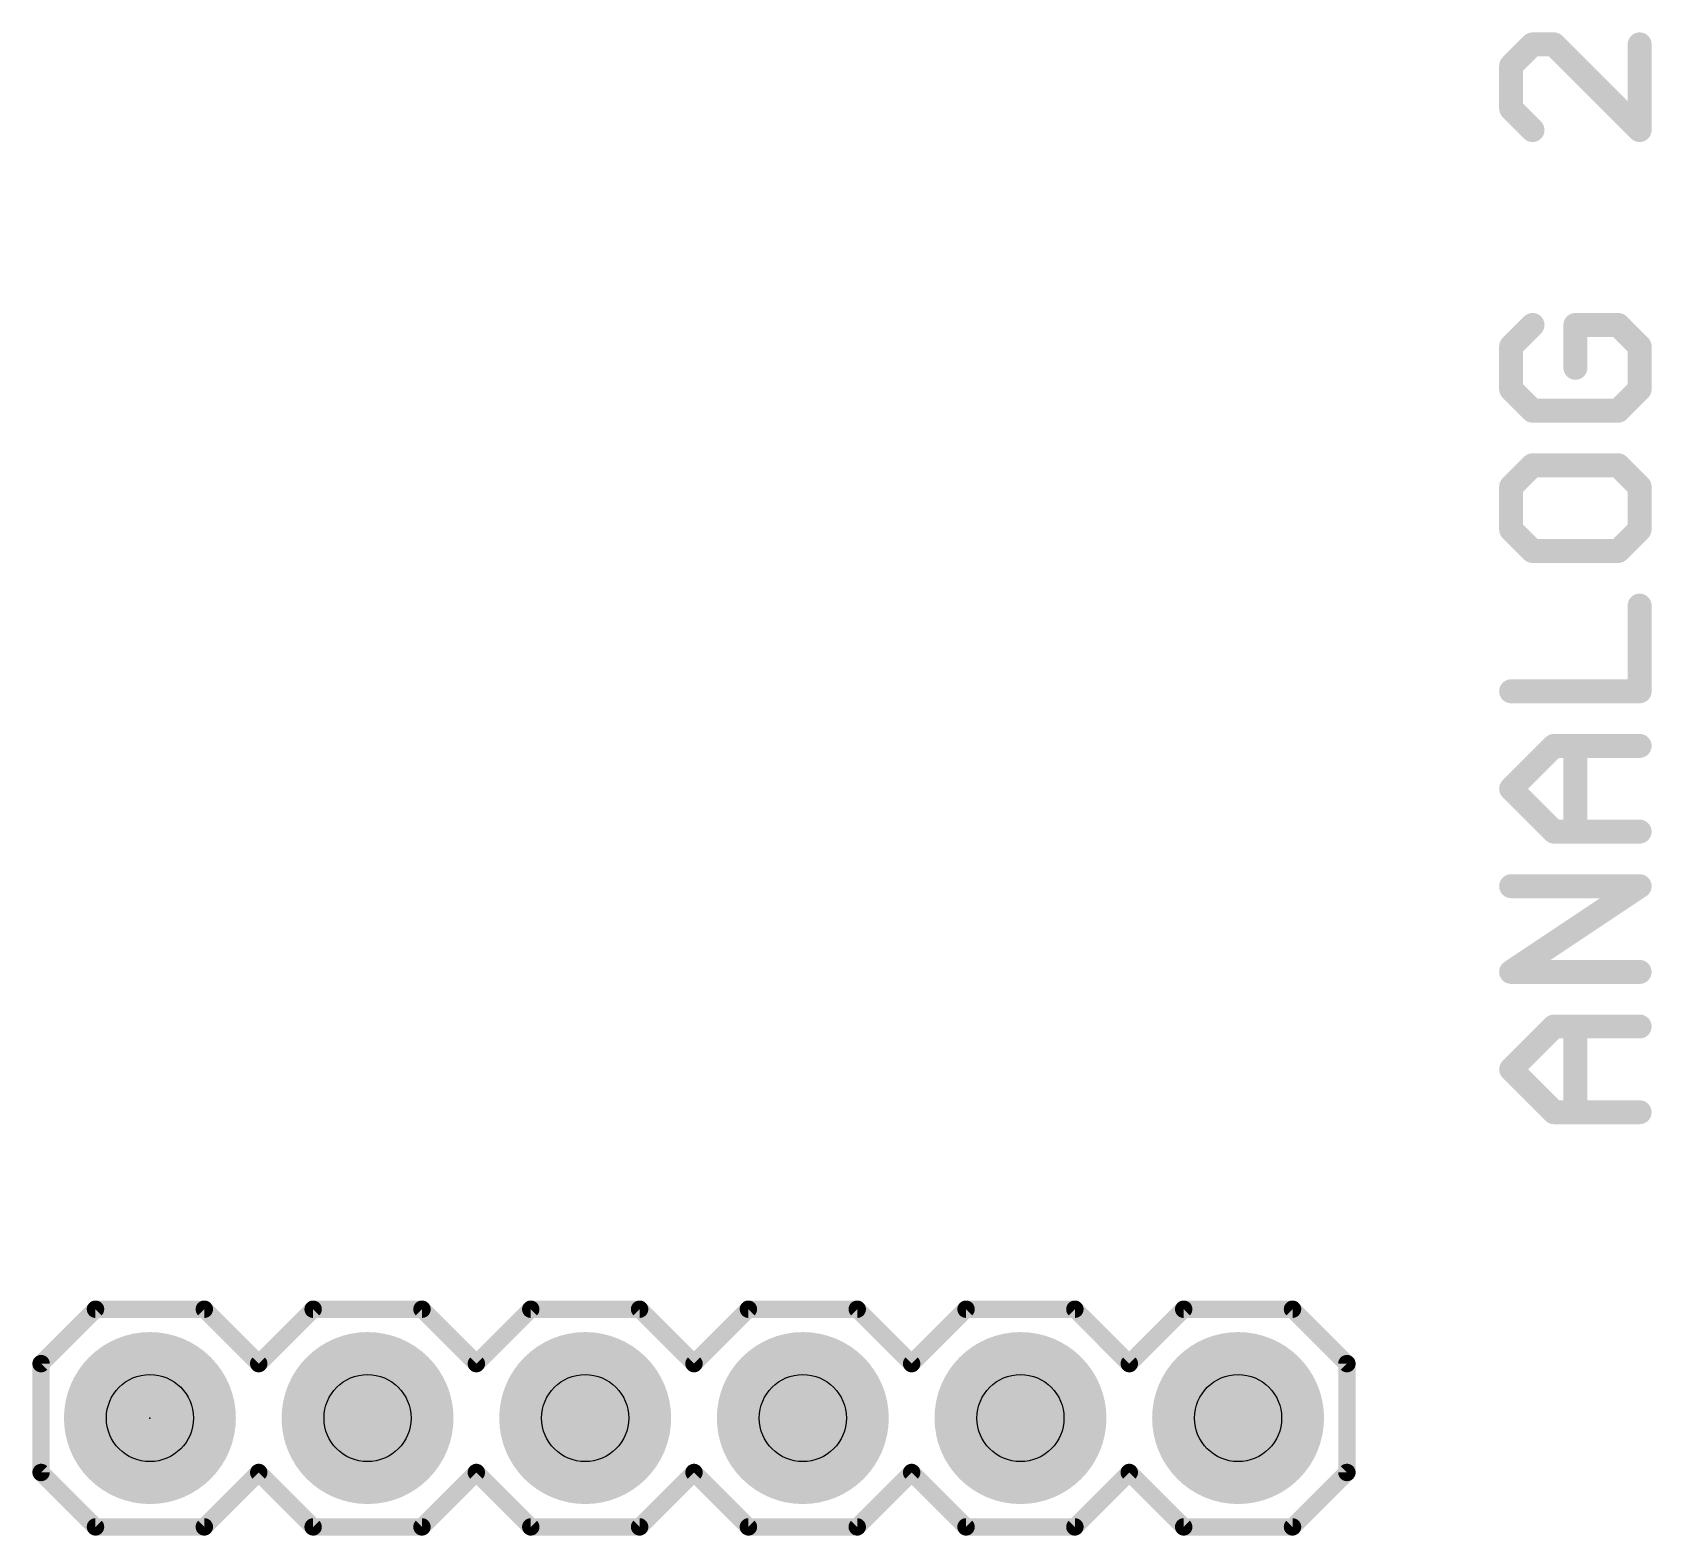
# Model space of a CAD drawing. Extents: x 66.3 to 141.1, y 15.2 to 91.4.
# Drawn here: x 103.66 to 122.56, y 32.41 to 49.95 of the extents above; entities that cross this region are included whole.
import ezdxf

# ---------------------------------------------------------------- set-up
doc = ezdxf.new("R2010")
doc.units = 0
for name, color, linetype in [('17', 110, 'CONTINUOUS'), ('21', 253, 'CONTINUOUS'), ('23', 53, 'CONTINUOUS'), ('29', 253, 'CONTINUOUS'), ('30', 253, 'CONTINUOUS'), ('44', 253, 'CONTINUOUS'), ('50', 253, 'CONTINUOUS'), ('51', 253, 'CONTINUOUS')]:
    doc.layers.add(name, color=color, linetype=linetype)

# ---------------------------------------------------------------- blocks, each defined once
blk = doc.blocks.new('RECT')
blk.add_solid([(-0.5, -0.5), (0.5, -0.5), (-0.5, 0.5), (0.5, 0.5)])
blk = doc.blocks.new('ROUNDP')
at = {"const_width": 0.5}
blk.add_lwpolyline([(0, -0.25, 1), (0, 0.25, 1), (0, -0.25)], format="xyb", dxfattribs=at)

msp = doc.modelspace()

# ---------------------------------------------------------------- linework, layer by layer
at = {"layer": '21'}
for points, const_width in [([(121.1654, 49.8107), (120.9154, 49.5607)], 0.2794), ([(121.4154, 49.8107), (121.1654, 49.8107)], 0.2794), ([(122.4153, 48.8108), (121.4154, 49.8107)], 0.2794), ([(122.4153, 49.8107), (122.4153, 48.8108)], 0.2794), ([(120.9154, 49.5607), (120.9154, 49.0608)], 0.2794), ([(120.9154, 49.0608), (121.1654, 48.8108)], 0.2794), ([(121.1654, 46.5364), (120.9154, 46.2864)], 0.2794), ([(122.1653, 46.5364), (121.6654, 46.5364)], 0.2794), ([(121.6654, 46.5364), (121.6654, 46.0364)], 0.2794), ([(122.4153, 46.2864), (122.1653, 46.5364)], 0.2794), ([(120.9154, 46.2864), (120.9154, 45.7865)], 0.2794), ([(122.4153, 45.7865), (122.4153, 46.2864)], 0.2794), ([(120.9154, 45.7865), (121.1654, 45.5365)], 0.2794), ([(122.1653, 45.5365), (122.4153, 45.7865)], 0.2794), ([(121.1654, 45.5365), (122.1653, 45.5365)], 0.2794), ([(121.1654, 44.8992), (120.9154, 44.6493)], 0.2794), ([(122.1653, 44.8992), (121.1654, 44.8992)], 0.2794), ([(122.4153, 44.6493), (122.1653, 44.8992)], 0.2794), ([(120.9154, 44.6493), (120.9154, 44.1493)], 0.2794), ([(122.4153, 44.1493), (122.4153, 44.6493)], 0.2794), ([(120.9154, 44.1493), (121.1654, 43.8993)], 0.2794), ([(122.1653, 43.8993), (122.4153, 44.1493)], 0.2794), ([(121.1654, 43.8993), (122.1653, 43.8993)], 0.2794), ([(122.4153, 42.2622), (122.4153, 43.2621)], 0.2794), ([(120.9154, 42.2622), (122.4153, 42.2622)], 0.2794), ([(120.9154, 41.125), (121.4154, 41.6249)], 0.2794), ([(121.4154, 41.6249), (122.4153, 41.6249)], 0.2794), ([(121.6654, 40.625), (121.6654, 41.6249)], 0.2794), ([(121.4154, 40.625), (120.9154, 41.125)], 0.2794), ([(122.4153, 40.625), (121.4154, 40.625)], 0.2794), ([(120.9154, 38.9879), (122.4153, 39.9878)], 0.2794), ([(122.4153, 39.9878), (120.9154, 39.9878)], 0.2794), ([(122.4153, 38.9879), (120.9154, 38.9879)], 0.2794), ([(120.9154, 37.8507), (121.4154, 38.3506)], 0.2794), ([(121.4154, 38.3506), (122.4153, 38.3506)], 0.2794), ([(121.6654, 37.3507), (121.6654, 38.3506)], 0.2794), ([(121.4154, 37.3507), (120.9154, 37.8507)], 0.2794), ([(122.4153, 37.3507), (121.4154, 37.3507)], 0.2794), ([(104.394, 35.052), (103.759, 34.417)], 0.2032), ([(104.394, 35.052), (105.664, 35.052)], 0.2032), ([(105.664, 35.052), (106.299, 34.417)], 0.2032), ([(106.299, 34.417), (106.934, 35.052)], 0.2032), ([(106.934, 35.052), (108.204, 35.052)], 0.2032), ([(108.204, 35.052), (108.839, 34.417)], 0.2032), ([(108.839, 34.417), (109.474, 35.052)], 0.2032), ([(109.474, 35.052), (110.744, 35.052)], 0.2032), ([(110.744, 35.052), (111.379, 34.417)], 0.2032), ([(112.014, 35.052), (111.379, 34.417)], 0.2032), ([(112.014, 35.052), (113.284, 35.052)], 0.2032), ([(113.284, 35.052), (113.919, 34.417)], 0.2032), ([(113.919, 34.417), (114.554, 35.052)], 0.2032), ([(114.554, 35.052), (115.824, 35.052)], 0.2032), ([(115.824, 35.052), (116.459, 34.417)], 0.2032), ([(116.459, 34.417), (117.094, 35.052)], 0.2032), ([(117.094, 35.052), (118.364, 35.052)], 0.2032), ([(118.364, 35.052), (118.999, 34.417)], 0.2032), ([(103.759, 34.417), (103.759, 33.147)], 0.2032), ([(118.999, 34.417), (118.999, 33.147)], 0.2032), ([(103.759, 33.147), (104.394, 32.512)], 0.2032), ([(106.299, 33.147), (105.664, 32.512)], 0.2032), ([(106.934, 32.512), (106.299, 33.147)], 0.2032), ([(108.839, 33.147), (108.204, 32.512)], 0.2032), ([(109.474, 32.512), (108.839, 33.147)], 0.2032), ([(111.379, 33.147), (110.744, 32.512)], 0.2032), ([(111.379, 33.147), (112.014, 32.512)], 0.2032), ([(113.919, 33.147), (113.284, 32.512)], 0.2032), ([(114.554, 32.512), (113.919, 33.147)], 0.2032), ([(116.459, 33.147), (115.824, 32.512)], 0.2032), ([(117.094, 32.512), (116.459, 33.147)], 0.2032), ([(118.999, 33.147), (118.364, 32.512)], 0.2032), ([(105.664, 32.512), (104.394, 32.512)], 0.2032), ([(108.204, 32.512), (106.934, 32.512)], 0.2032), ([(110.744, 32.512), (109.474, 32.512)], 0.2032), ([(113.284, 32.512), (112.014, 32.512)], 0.2032), ([(115.824, 32.512), (114.554, 32.512)], 0.2032), ([(118.364, 32.512), (117.094, 32.512)], 0.2032)]:
    msp.add_lwpolyline(points, dxfattribs=dict(at, const_width=const_width))
for points, const_width in [([(121.1654, 49.8806, 1), (121.1654, 49.7409)], 0.1397), ([(121.2148, 49.7613, 1), (121.116, 49.8601)], 0.1397), ([(121.4648, 49.8601, 1), (121.366, 49.7613)], 0.1397), ([(121.4154, 49.7409, 1), (121.4154, 49.8806)], 0.1397), ([(122.4852, 49.8107, 1), (122.3454, 49.8107)], 0.1397), ([(120.9853, 49.5607, 1), (120.8456, 49.5607)], 0.1397), ([(120.866, 49.6101, 1), (120.9648, 49.5113)], 0.1397), ([(120.9648, 49.1102, 1), (120.866, 49.0114)], 0.1397), ([(120.8456, 49.0608, 1), (120.9853, 49.0608)], 0.1397), ([(121.116, 48.7614, 1), (121.2148, 48.8602)], 0.1397), ([(122.3454, 48.8108, 1), (122.4852, 48.8108)], 0.1397), ([(122.3659, 48.7614, 1), (122.4647, 48.8602)], 0.1397), ([(121.2148, 46.487, 1), (121.116, 46.5858)], 0.1397), ([(121.7352, 46.5364, 1), (121.5955, 46.5364)], 0.1397), ([(121.6654, 46.6063, 1), (121.6654, 46.4665)], 0.1397), ([(122.2147, 46.5858, 1), (122.1159, 46.487)], 0.1397), ([(122.1653, 46.4665, 1), (122.1653, 46.6063)], 0.1397), ([(120.9853, 46.2864, 1), (120.8456, 46.2864)], 0.1397), ([(120.866, 46.3358, 1), (120.9648, 46.237)], 0.1397), ([(122.4852, 46.2864, 1), (122.3454, 46.2864)], 0.1397), ([(122.3659, 46.237, 1), (122.4647, 46.3358)], 0.1397), ([(120.9648, 45.8359, 1), (120.866, 45.7371)], 0.1397), ([(121.5955, 46.0364, 1), (121.7352, 46.0364)], 0.1397), ([(122.4647, 45.7371, 1), (122.3659, 45.8359)], 0.1397), ([(120.8456, 45.7865, 1), (120.9853, 45.7865)], 0.1397), ([(122.3454, 45.7865, 1), (122.4852, 45.7865)], 0.1397), ([(121.1654, 45.6063, 1), (121.1654, 45.4666)], 0.1397), ([(121.116, 45.4871, 1), (121.2148, 45.5859)], 0.1397), ([(122.1159, 45.5859, 1), (122.2147, 45.4871)], 0.1397), ([(122.1653, 45.4666, 1), (122.1653, 45.6063)], 0.1397), ([(121.1654, 44.9691, 1), (121.1654, 44.8294)], 0.1397), ([(121.2148, 44.8499, 1), (121.116, 44.9486)], 0.1397), ([(122.2147, 44.9486, 1), (122.1159, 44.8499)], 0.1397), ([(122.1653, 44.8294, 1), (122.1653, 44.9691)], 0.1397), ([(120.9853, 44.6493, 1), (120.8456, 44.6493)], 0.1397), ([(122.4852, 44.6493, 1), (122.3454, 44.6493)], 0.1397), ([(120.866, 44.6987, 1), (120.9648, 44.5999)], 0.1397), ([(122.3659, 44.5999, 1), (122.4647, 44.6987)], 0.1397), ([(120.9648, 44.1987, 1), (120.866, 44.0999)], 0.1397), ([(122.4647, 44.0999, 1), (122.3659, 44.1987)], 0.1397), ([(120.8456, 44.1493, 1), (120.9853, 44.1493)], 0.1397), ([(121.1654, 43.9692, 1), (121.1654, 43.8295)], 0.1397), ([(122.1653, 43.8295, 1), (122.1653, 43.9692)], 0.1397), ([(122.3454, 44.1493, 1), (122.4852, 44.1493)], 0.1397), ([(121.116, 43.8499, 1), (121.2148, 43.9487)], 0.1397), ([(122.1159, 43.9487, 1), (122.2147, 43.8499)], 0.1397), ([(122.4852, 43.2621, 1), (122.3454, 43.2621)], 0.1397), ([(120.9154, 42.332, 1), (120.9154, 42.1923)], 0.1397), ([(122.3454, 42.2622, 1), (122.4852, 42.2622)], 0.1397), ([(122.4153, 42.1923, 1), (122.4153, 42.332)], 0.1397), ([(121.4154, 41.6948, 1), (121.4154, 41.5551)], 0.1397), ([(121.4648, 41.5755, 1), (121.366, 41.6743)], 0.1397), ([(121.7352, 41.6249, 1), (121.5955, 41.6249)], 0.1397), ([(122.4153, 41.5551, 1), (122.4153, 41.6948)], 0.1397), ([(120.9648, 41.1744, 1), (120.866, 41.0756)], 0.1397), ([(120.866, 41.1744, 1), (120.9648, 41.0756)], 0.1397), ([(121.4154, 40.6949, 1), (121.4154, 40.5552)], 0.1397), ([(121.366, 40.5756, 1), (121.4648, 40.6744)], 0.1397), ([(121.5955, 40.625, 1), (121.7352, 40.625)], 0.1397), ([(122.4153, 40.5552, 1), (122.4153, 40.6949)], 0.1397), ([(120.9154, 40.0576, 1), (120.9154, 39.9179)], 0.1397), ([(122.454, 39.9297, 1), (122.3766, 40.0459)], 0.1397), ([(122.4153, 39.9179, 1), (122.4153, 40.0576)], 0.1397), ([(120.9154, 39.0577, 1), (120.9154, 38.918)], 0.1397), ([(122.4153, 38.918, 1), (122.4153, 39.0577)], 0.1397), ([(120.8767, 39.046, 1), (120.9542, 38.9297)], 0.1397), ([(121.4154, 38.4205, 1), (121.4154, 38.2808)], 0.1397), ([(121.4648, 38.3012, 1), (121.366, 38.4)], 0.1397), ([(121.7352, 38.3506, 1), (121.5955, 38.3506)], 0.1397), ([(122.4153, 38.2808, 1), (122.4153, 38.4205)], 0.1397), ([(120.9648, 37.9001, 1), (120.866, 37.8013)], 0.1397), ([(120.866, 37.9001, 1), (120.9648, 37.8013)], 0.1397), ([(121.4154, 37.4206, 1), (121.4154, 37.2809)], 0.1397), ([(121.366, 37.3013, 1), (121.4648, 37.4001)], 0.1397), ([(121.5955, 37.3507, 1), (121.7352, 37.3507)], 0.1397), ([(122.4153, 37.2809, 1), (122.4153, 37.4206)], 0.1397), ([(104.394, 35.1028, 1), (104.394, 35.0012)], 0.1016), ([(104.4299, 35.0161, 1), (104.3581, 35.0879)], 0.1016), ([(105.6999, 35.0879, 1), (105.6281, 35.0161)], 0.1016), ([(105.664, 35.0012, 1), (105.664, 35.1028)], 0.1016), ([(106.934, 35.1028, 1), (106.934, 35.0012)], 0.1016), ([(106.9699, 35.0161, 1), (106.8981, 35.0879)], 0.1016), ([(108.2399, 35.0879, 1), (108.1681, 35.0161)], 0.1016), ([(108.204, 35.0012, 1), (108.204, 35.1028)], 0.1016), ([(109.474, 35.1028, 1), (109.474, 35.0012)], 0.1016), ([(109.5099, 35.0161, 1), (109.4381, 35.0879)], 0.1016), ([(110.7799, 35.0879, 1), (110.7081, 35.0161)], 0.1016), ([(110.744, 35.0012, 1), (110.744, 35.1028)], 0.1016), ([(112.014, 35.1028, 1), (112.014, 35.0012)], 0.1016), ([(112.0499, 35.0161, 1), (111.9781, 35.0879)], 0.1016), ([(113.3199, 35.0879, 1), (113.2481, 35.0161)], 0.1016), ([(113.284, 35.0012, 1), (113.284, 35.1028)], 0.1016), ([(114.554, 35.1028, 1), (114.554, 35.0012)], 0.1016), ([(114.5899, 35.0161, 1), (114.5181, 35.0879)], 0.1016), ([(115.8599, 35.0879, 1), (115.7881, 35.0161)], 0.1016), ([(115.824, 35.0012, 1), (115.824, 35.1028)], 0.1016), ([(117.094, 35.1028, 1), (117.094, 35.0012)], 0.1016), ([(117.1299, 35.0161, 1), (117.0581, 35.0879)], 0.1016), ([(118.3999, 35.0879, 1), (118.3281, 35.0161)], 0.1016), ([(118.364, 35.0012, 1), (118.364, 35.1028)], 0.1016), ([(103.8098, 34.417, 1), (103.7082, 34.417)], 0.1016), ([(103.7231, 34.4529, 1), (103.7949, 34.3811)], 0.1016), ([(106.2631, 34.4529, 1), (106.3349, 34.3811)], 0.1016), ([(106.2631, 34.3811, 1), (106.3349, 34.4529)], 0.1016), ([(108.8031, 34.4529, 1), (108.8749, 34.3811)], 0.1016), ([(108.8031, 34.3811, 1), (108.8749, 34.4529)], 0.1016), ([(111.3431, 34.4529, 1), (111.4149, 34.3811)], 0.1016), ([(111.3431, 34.3811, 1), (111.4149, 34.4529)], 0.1016), ([(113.8831, 34.4529, 1), (113.9549, 34.3811)], 0.1016), ([(113.8831, 34.3811, 1), (113.9549, 34.4529)], 0.1016), ([(116.4231, 34.4529, 1), (116.4949, 34.3811)], 0.1016), ([(116.4231, 34.3811, 1), (116.4949, 34.4529)], 0.1016), ([(119.0498, 34.417, 1), (118.9482, 34.417)], 0.1016), ([(118.9631, 34.3811, 1), (119.0349, 34.4529)], 0.1016), ([(103.7949, 33.1829, 1), (103.7231, 33.1111)], 0.1016), ([(103.7082, 33.147, 1), (103.8098, 33.147)], 0.1016), ([(106.3349, 33.1829, 1), (106.2631, 33.1111)], 0.1016), ([(106.3349, 33.1111, 1), (106.2631, 33.1829)], 0.1016), ([(108.8749, 33.1829, 1), (108.8031, 33.1111)], 0.1016), ([(108.8749, 33.1111, 1), (108.8031, 33.1829)], 0.1016), ([(111.4149, 33.1829, 1), (111.3431, 33.1111)], 0.1016), ([(111.4149, 33.1111, 1), (111.3431, 33.1829)], 0.1016), ([(113.9549, 33.1829, 1), (113.8831, 33.1111)], 0.1016), ([(113.9549, 33.1111, 1), (113.8831, 33.1829)], 0.1016), ([(116.4949, 33.1829, 1), (116.4231, 33.1111)], 0.1016), ([(116.4949, 33.1111, 1), (116.4231, 33.1829)], 0.1016), ([(118.9482, 33.147, 1), (119.0498, 33.147)], 0.1016), ([(119.0349, 33.1111, 1), (118.9631, 33.1829)], 0.1016), ([(104.394, 32.5628, 1), (104.394, 32.4612)], 0.1016), ([(104.3581, 32.4761, 1), (104.4299, 32.5479)], 0.1016), ([(105.6281, 32.5479, 1), (105.6999, 32.4761)], 0.1016), ([(105.664, 32.4612, 1), (105.664, 32.5628)], 0.1016), ([(106.934, 32.5628, 1), (106.934, 32.4612)], 0.1016), ([(106.8981, 32.4761, 1), (106.9699, 32.5479)], 0.1016), ([(108.1681, 32.5479, 1), (108.2399, 32.4761)], 0.1016), ([(108.204, 32.4612, 1), (108.204, 32.5628)], 0.1016), ([(109.474, 32.5628, 1), (109.474, 32.4612)], 0.1016), ([(109.4381, 32.4761, 1), (109.5099, 32.5479)], 0.1016), ([(110.7081, 32.5479, 1), (110.7799, 32.4761)], 0.1016), ([(110.744, 32.4612, 1), (110.744, 32.5628)], 0.1016), ([(112.014, 32.5628, 1), (112.014, 32.4612)], 0.1016), ([(111.9781, 32.4761, 1), (112.0499, 32.5479)], 0.1016), ([(113.2481, 32.5479, 1), (113.3199, 32.4761)], 0.1016), ([(113.284, 32.4612, 1), (113.284, 32.5628)], 0.1016), ([(114.554, 32.5628, 1), (114.554, 32.4612)], 0.1016), ([(114.5181, 32.4761, 1), (114.5899, 32.5479)], 0.1016), ([(115.7881, 32.5479, 1), (115.8599, 32.4761)], 0.1016), ([(115.824, 32.4612, 1), (115.824, 32.5628)], 0.1016), ([(117.094, 32.5628, 1), (117.094, 32.4612)], 0.1016), ([(117.0581, 32.4761, 1), (117.1299, 32.5479)], 0.1016), ([(118.3281, 32.5479, 1), (118.3999, 32.4761)], 0.1016), ([(118.364, 32.4612, 1), (118.364, 32.5628)], 0.1016)]:
    msp.add_lwpolyline(points, format="xyb", dxfattribs=dict(at, const_width=const_width))
at = {"layer": '23'}
msp.add_point((105.029, 33.782), dxfattribs=at)
at = {"layer": '44'}
for centre in [(105.029, 33.782), (107.569, 33.782), (110.109, 33.782), (112.649, 33.782), (115.189, 33.782), (117.729, 33.782)]:
    msp.add_circle(centre, 0.508, dxfattribs=at)
at = {"layer": '50', "const_width": 0.001}
for points in [[(105.029, 33.274, 1), (105.029, 34.29, 1), (105.029, 33.274)], [(107.569, 33.274, 1), (107.569, 34.29, 1), (107.569, 33.274)], [(110.109, 33.274, 1), (110.109, 34.29, 1), (110.109, 33.274)], [(112.649, 33.274, 1), (112.649, 34.29, 1), (112.649, 33.274)], [(115.189, 33.274, 1), (115.189, 34.29, 1), (115.189, 33.274)], [(117.729, 33.274, 1), (117.729, 34.29, 1), (117.729, 33.274)]]:
    msp.add_lwpolyline(points, format="xyb", dxfattribs=at)

# ---------------------------------------------------------------- block references
at = {"layer": '17', "rotation": 90}
for p, xscale, yscale in [((105.029, 33.782), 1.8796, 1.8796), ((105.029, 33.782), 1.8796, 1.8796), ((107.569, 33.782), 1.8796, 1.8796), ((107.569, 33.782), 1.8796, 1.8796), ((110.109, 33.782), 1.8796, 1.8796), ((110.109, 33.782), 1.8796, 1.8796), ((112.649, 33.782), 1.8796, 1.8796), ((112.649, 33.782), 1.8796, 1.8796), ((115.189, 33.782), 1.8796, 1.8796), ((115.189, 33.782), 1.8796, 1.8796), ((117.729, 33.782), 1.8796, 1.8796), ((117.729, 33.782), 1.8796, 1.8796), ((105.029, 33.782), 1.524, 1.524), ((105.029, 33.782), 1.524, 1.524), ((105.029, 33.782), 1.524, 1.524), ((105.029, 33.782), 1.524, 1.524), ((105.029, 33.782), 1.524, 1.524), ((105.029, 33.782), 1.524, 1.524), ((105.029, 33.782), 1.524, 1.524), ((105.029, 33.782), 1.524, 1.524), ((105.029, 33.782), 1.524, 1.524), ((105.029, 33.782), 1.524, 1.524), ((105.029, 33.782), 1.524, 1.524), ((105.029, 33.782), 1.524, 1.524), ((107.569, 33.782), 1.524, 1.524), ((107.569, 33.782), 1.524, 1.524), ((107.569, 33.782), 1.524, 1.524), ((107.569, 33.782), 1.524, 1.524), ((107.569, 33.782), 1.524, 1.524), ((107.569, 33.782), 1.524, 1.524), ((107.569, 33.782), 1.524, 1.524), ((107.569, 33.782), 1.524, 1.524), ((107.569, 33.782), 1.524, 1.524), ((107.569, 33.782), 1.524, 1.524), ((107.569, 33.782), 1.524, 1.524), ((107.569, 33.782), 1.524, 1.524), ((110.109, 33.782), 1.524, 1.524), ((110.109, 33.782), 1.524, 1.524), ((110.109, 33.782), 1.524, 1.524), ((110.109, 33.782), 1.524, 1.524), ((110.109, 33.782), 1.524, 1.524), ((110.109, 33.782), 1.524, 1.524), ((110.109, 33.782), 1.524, 1.524), ((110.109, 33.782), 1.524, 1.524), ((110.109, 33.782), 1.524, 1.524), ((110.109, 33.782), 1.524, 1.524), ((110.109, 33.782), 1.524, 1.524), ((110.109, 33.782), 1.524, 1.524), ((112.649, 33.782), 1.524, 1.524), ((112.649, 33.782), 1.524, 1.524), ((112.649, 33.782), 1.524, 1.524), ((112.649, 33.782), 1.524, 1.524), ((112.649, 33.782), 1.524, 1.524), ((112.649, 33.782), 1.524, 1.524), ((112.649, 33.782), 1.524, 1.524), ((112.649, 33.782), 1.524, 1.524), ((112.649, 33.782), 1.524, 1.524), ((112.649, 33.782), 1.524, 1.524), ((112.649, 33.782), 1.524, 1.524), ((112.649, 33.782), 1.524, 1.524), ((115.189, 33.782), 1.524, 1.524), ((115.189, 33.782), 1.524, 1.524), ((115.189, 33.782), 1.524, 1.524), ((115.189, 33.782), 1.524, 1.524), ((115.189, 33.782), 1.524, 1.524), ((115.189, 33.782), 1.524, 1.524), ((115.189, 33.782), 1.524, 1.524), ((115.189, 33.782), 1.524, 1.524), ((115.189, 33.782), 1.524, 1.524), ((115.189, 33.782), 1.524, 1.524), ((115.189, 33.782), 1.524, 1.524), ((115.189, 33.782), 1.524, 1.524), ((117.729, 33.782), 1.524, 1.524), ((117.729, 33.782), 1.524, 1.524), ((117.729, 33.782), 1.524, 1.524), ((117.729, 33.782), 1.524, 1.524), ((117.729, 33.782), 1.524, 1.524), ((117.729, 33.782), 1.524, 1.524), ((117.729, 33.782), 1.524, 1.524), ((117.729, 33.782), 1.524, 1.524), ((117.729, 33.782), 1.524, 1.524), ((117.729, 33.782), 1.524, 1.524), ((117.729, 33.782), 1.524, 1.524), ((117.729, 33.782), 1.524, 1.524)]:
    msp.add_blockref('ROUNDP', p, dxfattribs=dict(at, xscale=xscale, yscale=yscale))
at = {"layer": '29', "xscale": 2.0066, "yscale": 2.0066, "rotation": 90}
for p in [(105.029, 33.782), (107.569, 33.782), (110.109, 33.782), (112.649, 33.782), (115.189, 33.782), (117.729, 33.782)]:
    msp.add_blockref('ROUNDP', p, dxfattribs=at)
at = {"layer": '30', "xscale": 2.0066, "yscale": 2.0066, "rotation": 90}
for p in [(105.029, 33.782), (107.569, 33.782), (110.109, 33.782), (112.649, 33.782), (115.189, 33.782), (117.729, 33.782)]:
    msp.add_blockref('ROUNDP', p, dxfattribs=at)
at = {"layer": '51', "xscale": 0.508, "yscale": 0.508}
for p in [(105.029, 33.782), (107.569, 33.782), (110.109, 33.782), (112.649, 33.782), (115.189, 33.782), (117.729, 33.782)]:
    msp.add_blockref('RECT', p, dxfattribs=at)

doc.saveas('drawing.dxf')
